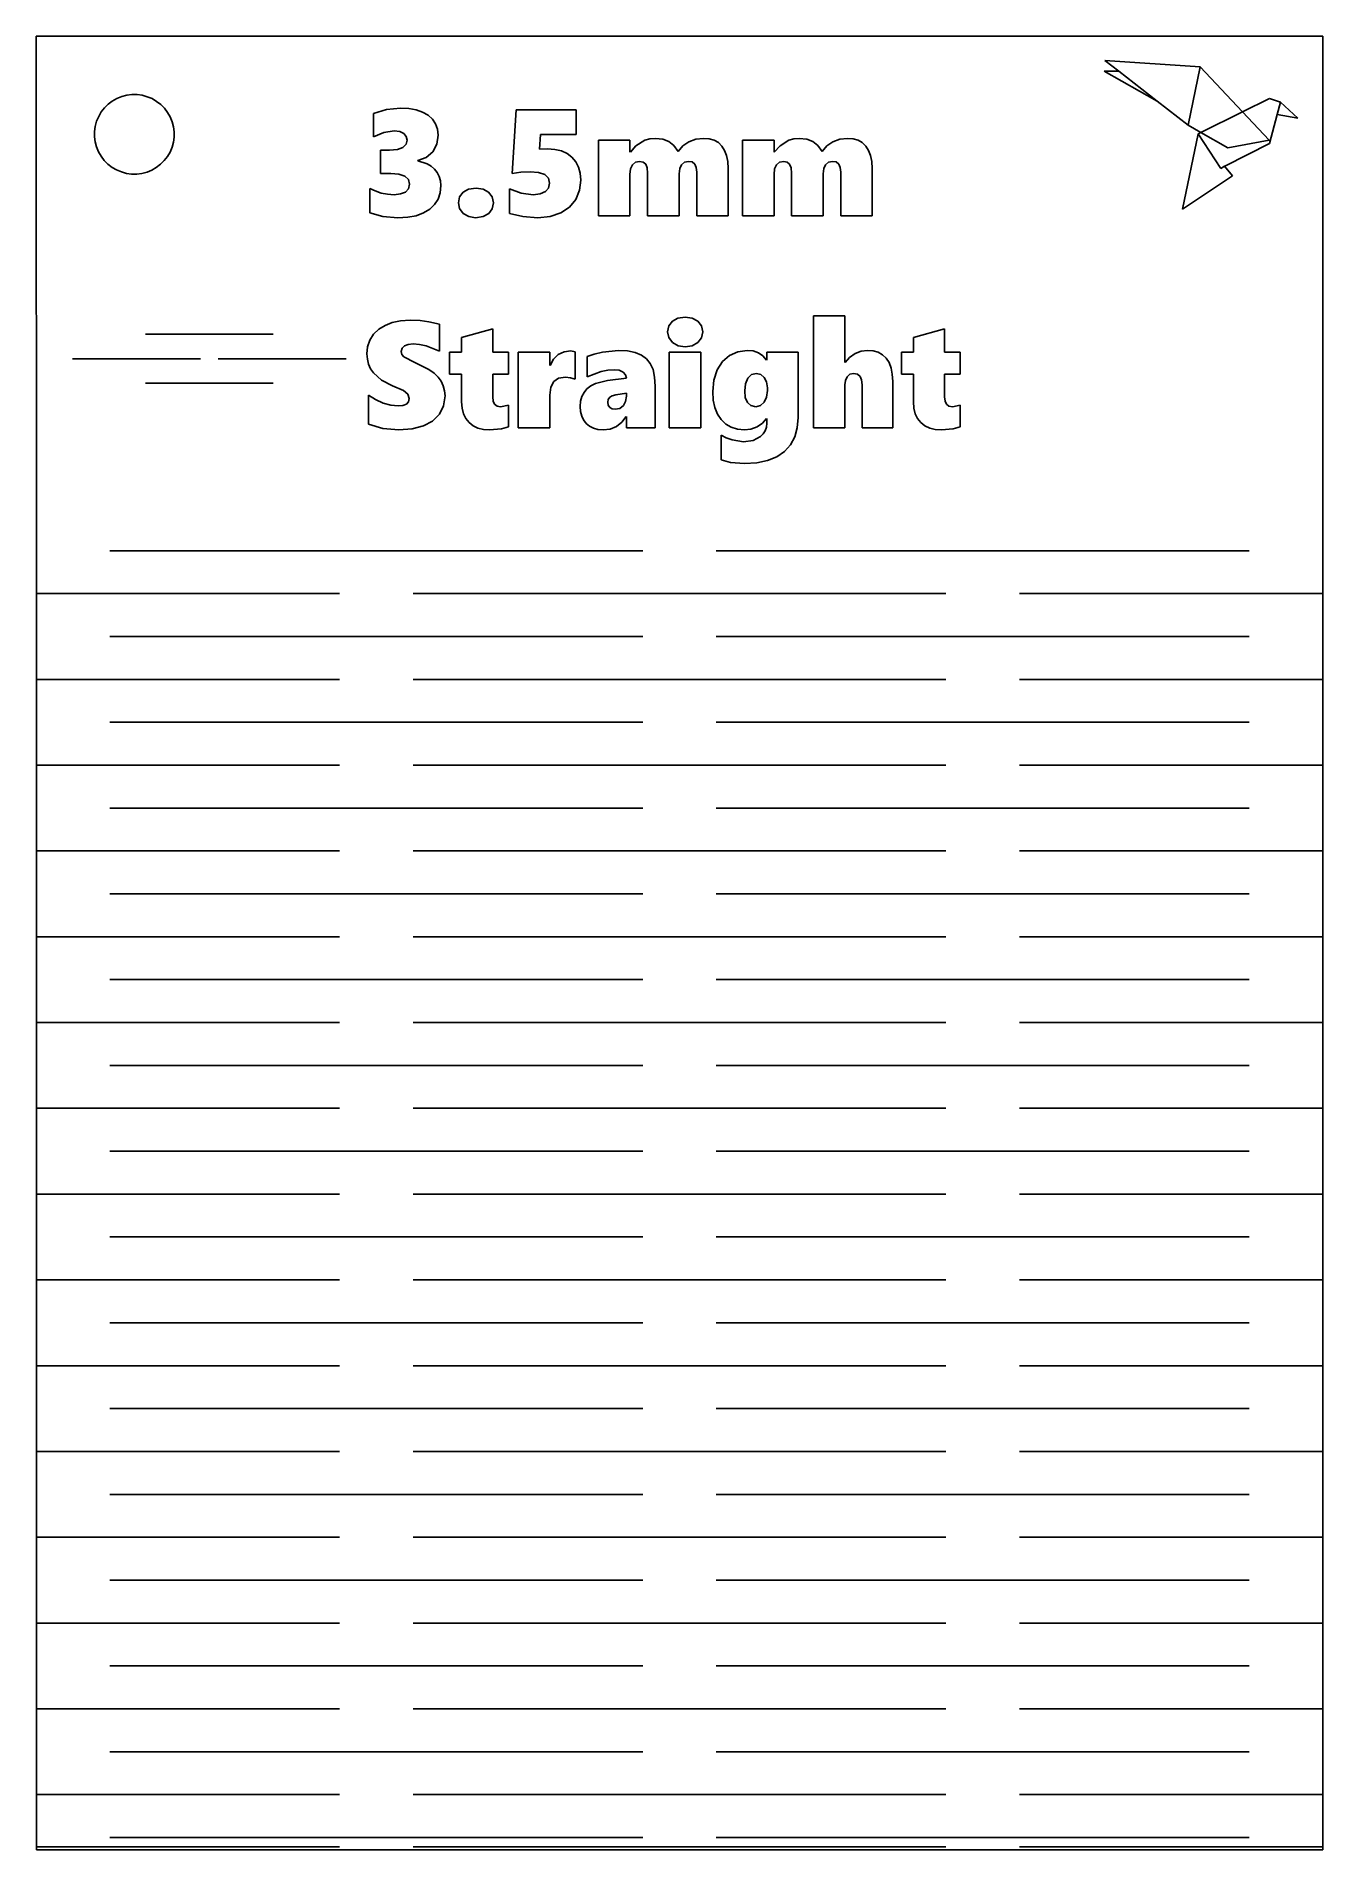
# Model space of a CAD drawing. Extents: x -52 to 52, y -74 to 74.
import ezdxf

# ---------------------------------------------------------------- set-up
doc = ezdxf.new("R2010")
doc.units = 0
doc.header["$MEASUREMENT"] = 0
doc.layers.get('0').update_dxf_attribs({"linetype": 'CONTINUOUS'})

msp = doc.modelspace()

# ---------------------------------------------------------------- linework, layer by layer
for p, q in [((-52.47, 73.99), (52.47, 73.99)), ((-52.47, 73.99), (-52.45, 28.51)), ((52.47, 73.99), (52.47, 28.51)), ((34.64, 71.14), (38.98, 68.7)), ((35.83, 71.14), (34.64, 71.14)), ((42.48, 71.5), (34.7, 72.01)), ((34.7, 72.01), (35.83, 71.14)), ((35.83, 71.14), (38.98, 68.7)), ((42.48, 71.5), (41.51, 66.74)), ((45.93, 67.83), (42.48, 71.5)), ((-46.91, 68.14), (-47.17, 67.81)), ((-46.61, 68.44), (-46.91, 68.14)), ((-46.27, 68.7), (-46.61, 68.44)), ((-45.9, 68.91), (-46.27, 68.7)), ((-45.5, 69.07), (-45.9, 68.91)), ((-45.09, 69.18), (-45.5, 69.07)), ((-44.67, 69.23), (-45.09, 69.18)), ((-44.25, 69.23), (-44.67, 69.23)), ((-43.83, 69.17), (-44.25, 69.23)), ((-43.42, 69.06), (-43.83, 69.17)), ((-43.02, 68.9), (-43.42, 69.06)), ((-42.66, 68.68), (-43.02, 68.9)), ((-42.32, 68.42), (-42.66, 68.68)), ((-42.02, 68.12), (-42.32, 68.42)), ((-41.76, 67.78), (-42.02, 68.12)), ((-23.89, 68.02), (-22.76, 68.13)), ((-22.76, 68.13), (-22.08, 68.1)), ((-22.08, 68.1), (-21.48, 67.99)), ((38.98, 68.7), (41.51, 66.74)), ((48.12, 68.9), (45.93, 67.83)), ((49.03, 68.6), (48.12, 68.9)), ((49.03, 68.6), (48.75, 67.61)), ((50.45, 67.31), (49.03, 68.6)), ((-47.66, 66.64), (-47.72, 66.22)), ((-47.55, 67.05), (-47.66, 66.64)), ((-47.38, 67.44), (-47.55, 67.05)), ((-47.17, 67.81), (-47.38, 67.44)), ((-41.55, 67.41), (-41.76, 67.78)), ((-41.39, 67.02), (-41.55, 67.41)), ((-41.28, 66.61), (-41.39, 67.02)), ((-41.23, 66.19), (-41.28, 66.61)), ((-24.97, 67.7), (-23.89, 68.02)), ((-24.97, 65.77), (-24.97, 67.7)), ((-21.48, 67.99), (-20.96, 67.8)), ((-20.96, 67.8), (-20.51, 67.55)), ((-20.51, 67.55), (-20.15, 67.23)), ((-20.15, 67.23), (-19.9, 66.85)), ((-19.9, 66.85), (-19.75, 66.41)), ((-13.65, 62.79), (-13.32, 67.99)), ((-13.32, 67.99), (-8.43, 67.99)), ((-8.43, 67.99), (-8.43, 65.98)), ((41.51, 66.74), (42.53, 66.15)), ((45.93, 67.83), (42.53, 66.15)), ((48.1, 65.52), (45.93, 67.83)), ((48.14, 65.24), (48.75, 67.61)), ((48.75, 67.61), (50.45, 67.31)), ((-47.72, 66.22), (-47.72, 65.79)), ((-47.72, 65.79), (-47.66, 65.37)), ((-47.66, 65.37), (-47.56, 64.96)), ((-41.4, 64.93), (-41.29, 65.34)), ((-41.29, 65.34), (-41.23, 65.76)), ((-41.23, 65.76), (-41.23, 66.19)), ((-24.13, 66.13), (-24.97, 65.77)), ((-23.29, 66.26), (-24.13, 66.13)), ((-22.82, 66.21), (-23.29, 66.26)), ((-22.49, 66.06), (-22.82, 66.21)), ((-22.57, 64.92), (-22.31, 65.18)), ((-22.29, 65.82), (-22.49, 66.06)), ((-22.31, 65.18), (-22.22, 65.51)), ((-22.22, 65.51), (-22.29, 65.82)), ((-19.8, 65.18), (-20.13, 64.57)), ((-19.7, 65.92), (-19.8, 65.18)), ((-19.75, 66.41), (-19.7, 65.92)), ((-11.33, 65.98), (-11.41, 64.77)), ((-8.43, 65.98), (-11.33, 65.98)), ((-6.61, 59.33), (-6.61, 65.51)), ((-6.61, 65.51), (-4.04, 65.51)), ((-4.04, 65.51), (-4.04, 64.54)), ((-3.55, 65.06), (-2.84, 65.5)), ((-2.84, 65.5), (-2.42, 65.62)), ((-2.42, 65.62), (-1.97, 65.66)), ((-1.97, 65.66), (-1.37, 65.6)), ((-1.37, 65.6), (-0.87, 65.4)), ((-0.87, 65.4), (-0.45, 65.07)), ((0.27, 65.04), (0.76, 65.38)), ((0.76, 65.38), (1.33, 65.59)), ((1.33, 65.59), (1.96, 65.66)), ((1.96, 65.66), (2.42, 65.62)), ((2.42, 65.62), (2.82, 65.51)), ((2.82, 65.51), (3.17, 65.31)), ((3.17, 65.31), (3.45, 65.03)), ((5.14, 59.33), (5.14, 65.51)), ((5.14, 65.51), (7.71, 65.51)), ((7.71, 65.51), (7.71, 64.54)), ((8.2, 65.06), (8.91, 65.5)), ((8.91, 65.5), (9.33, 65.62)), ((9.33, 65.62), (9.77, 65.66)), ((9.77, 65.66), (10.38, 65.6)), ((10.38, 65.6), (10.88, 65.4)), ((10.88, 65.4), (11.29, 65.07)), ((12.01, 65.04), (12.5, 65.38)), ((12.5, 65.38), (13.08, 65.59)), ((13.08, 65.59), (13.71, 65.66)), ((13.71, 65.66), (14.17, 65.62)), ((14.17, 65.62), (14.57, 65.51)), ((14.57, 65.51), (14.91, 65.31)), ((14.91, 65.31), (15.2, 65.03)), ((42.3, 66.04), (41.03, 59.89)), ((42.53, 66.15), (42.3, 66.04)), ((42.3, 66.04), (44.17, 63.2)), ((42.53, 66.15), (44.74, 64.88)), ((44.54, 63.42), (48.14, 65.24)), ((44.74, 64.88), (48.1, 65.52)), ((-47.56, 64.96), (-47.39, 64.56)), ((-47.39, 64.56), (-47.18, 64.2)), ((-47.18, 64.2), (-46.93, 63.86)), ((-46.93, 63.86), (-46.63, 63.56)), ((-42.34, 63.54), (-42.04, 63.84)), ((-42.04, 63.84), (-41.78, 64.17)), ((-41.78, 64.17), (-41.56, 64.54)), ((-41.56, 64.54), (-41.4, 64.93)), ((-24.39, 62.8), (-24.39, 64.7)), ((-24.39, 64.7), (-23.65, 64.7)), ((-23.65, 64.7), (-23.01, 64.75)), ((-23.01, 64.75), (-22.57, 64.92)), ((-20.66, 64.11), (-21.36, 63.85)), ((-21.36, 63.85), (-21.36, 63.82)), ((-21.36, 63.82), (-20.58, 63.59)), ((-20.13, 64.57), (-20.66, 64.11)), ((-11.41, 64.77), (-10.76, 64.81)), ((-10.76, 64.81), (-10.16, 64.76)), ((-10.16, 64.76), (-9.63, 64.64)), ((-9.63, 64.64), (-9.16, 64.42)), ((-9.16, 64.42), (-8.77, 64.12)), ((-8.77, 64.12), (-8.46, 63.75)), ((-8.46, 63.75), (-8.23, 63.31)), ((-4.01, 64.54), (-3.55, 65.06)), ((-3.59, 63.71), (-3.84, 63.51)), ((-3.25, 63.78), (-3.59, 63.71)), ((-2.96, 63.72), (-3.25, 63.78)), ((-2.76, 63.54), (-2.96, 63.72)), ((-0.45, 65.07), (-0.11, 64.58)), ((-0.11, 64.58), (0.27, 65.04)), ((0.41, 63.71), (0.17, 63.51)), ((0.73, 63.78), (0.41, 63.71)), ((1.04, 63.73), (0.73, 63.78)), ((1.25, 63.56), (1.04, 63.73)), ((3.45, 65.03), (3.68, 64.68)), ((3.68, 64.68), (3.84, 64.26)), ((3.84, 64.26), (3.94, 63.76)), ((3.94, 63.76), (3.97, 63.2)), ((7.73, 64.54), (8.2, 65.06)), ((8.16, 63.71), (7.91, 63.51)), ((8.5, 63.78), (8.16, 63.71)), ((8.78, 63.72), (8.5, 63.78)), ((8.98, 63.54), (8.78, 63.72)), ((11.29, 65.07), (11.63, 64.58)), ((11.63, 64.58), (12.01, 65.04)), ((12.15, 63.71), (11.92, 63.51)), ((12.47, 63.78), (12.15, 63.71)), ((12.78, 63.73), (12.47, 63.78)), ((12.99, 63.56), (12.78, 63.73)), ((15.2, 65.03), (15.43, 64.68)), ((15.43, 64.68), (15.59, 64.26)), ((15.59, 64.26), (15.69, 63.76)), ((15.69, 63.76), (15.72, 63.2)), ((-46.63, 63.56), (-46.29, 63.29)), ((-46.29, 63.29), (-45.92, 63.08)), ((-45.92, 63.08), (-45.53, 62.92)), ((-45.53, 62.92), (-45.12, 62.8)), ((-45.12, 62.8), (-44.7, 62.75)), ((-44.7, 62.75), (-44.28, 62.75)), ((-44.28, 62.75), (-43.85, 62.8)), ((-43.85, 62.8), (-43.44, 62.91)), ((-43.44, 62.91), (-43.05, 63.07)), ((-43.05, 63.07), (-42.68, 63.28)), ((-42.68, 63.28), (-42.34, 63.54)), ((-23.55, 62.8), (-24.39, 62.8)), ((-22.91, 62.74), (-23.55, 62.8)), ((-22.42, 62.57), (-22.91, 62.74)), ((-22.12, 62.29), (-22.42, 62.57)), ((-22.02, 61.92), (-22.12, 62.29)), ((-20.58, 63.59), (-20.26, 63.4)), ((-20.26, 63.4), (-19.98, 63.15)), ((-19.98, 63.15), (-19.76, 62.86)), ((-19.76, 62.86), (-19.6, 62.54)), ((-19.6, 62.54), (-19.5, 62.19)), ((-19.5, 62.19), (-19.47, 61.81)), ((-12.94, 62.9), (-13.65, 62.79)), ((-12.18, 62.94), (-12.94, 62.9)), ((-11.49, 62.88), (-12.18, 62.94)), ((-10.99, 62.7), (-11.49, 62.88)), ((-10.7, 62.4), (-10.99, 62.7)), ((-10.6, 61.99), (-10.7, 62.4)), ((-8.23, 63.31), (-8.1, 62.82)), ((-8.05, 62.26), (-8.16, 61.42)), ((-8.1, 62.82), (-8.05, 62.26)), ((-3.99, 63.17), (-4.04, 62.72)), ((-4.04, 62.72), (-4.04, 59.33)), ((-3.84, 63.51), (-3.99, 63.17)), ((-2.64, 63.25), (-2.76, 63.54)), ((-2.6, 62.83), (-2.64, 63.25)), ((-2.6, 59.33), (-2.6, 62.83)), ((0.02, 63.19), (-0.03, 62.77)), ((-0.03, 62.77), (-0.03, 59.33)), ((0.17, 63.51), (0.02, 63.19)), ((1.37, 63.28), (1.25, 63.56)), ((1.41, 62.89), (1.37, 63.28)), ((1.41, 59.33), (1.41, 62.89)), ((3.97, 63.2), (3.97, 59.33)), ((7.76, 63.17), (7.71, 62.72)), ((7.71, 62.72), (7.71, 59.33)), ((7.91, 63.51), (7.76, 63.17)), ((9.11, 63.25), (8.98, 63.54)), ((9.15, 62.83), (9.11, 63.25)), ((9.15, 59.33), (9.15, 62.83)), ((11.77, 63.19), (11.72, 62.77)), ((11.72, 62.77), (11.72, 59.33)), ((11.92, 63.51), (11.77, 63.19)), ((13.11, 63.28), (12.99, 63.56)), ((13.15, 62.89), (13.11, 63.28)), ((13.15, 59.33), (13.15, 62.89)), ((15.72, 63.2), (15.72, 59.33)), ((41.03, 59.89), (45.12, 62.59)), ((44.17, 63.2), (44.47, 63.38)), ((44.47, 63.38), (44.54, 63.42)), ((45.12, 62.59), (44.47, 63.38)), ((-25.27, 59.57), (-25.27, 61.58)), ((-25.27, 61.58), (-24.83, 61.37)), ((-24.83, 61.37), (-24.34, 61.2)), ((-24.34, 61.2), (-23.82, 61.1)), ((-23.82, 61.1), (-23.29, 61.06)), ((-23.29, 61.06), (-22.75, 61.12)), ((-22.75, 61.12), (-22.35, 61.28)), ((-22.35, 61.28), (-22.1, 61.55)), ((-22.1, 61.55), (-22.02, 61.92)), ((-19.7, 60.7), (-19.98, 60.25)), ((-19.53, 61.22), (-19.7, 60.7)), ((-19.47, 61.81), (-19.53, 61.22)), ((-18.04, 60.41), (-17.94, 60.89)), ((-17.94, 60.89), (-17.65, 61.27)), ((-17.65, 61.27), (-17.2, 61.51)), ((-17.2, 61.51), (-16.6, 61.6)), ((-16.6, 61.6), (-16.03, 61.51)), ((-16.03, 61.51), (-15.57, 61.27)), ((-15.57, 61.27), (-15.27, 60.89)), ((-15.27, 60.89), (-15.17, 60.41)), ((-13.86, 59.54), (-13.86, 61.55)), ((-13.86, 61.55), (-12.93, 61.18)), ((-12.93, 61.18), (-11.94, 61.06)), ((-11.94, 61.06), (-11.36, 61.12)), ((-11.36, 61.12), (-10.94, 61.31)), ((-10.94, 61.31), (-10.68, 61.6)), ((-10.68, 61.6), (-10.6, 61.99)), ((-8.16, 61.42), (-8.47, 60.67)), ((-24.21, 59.29), (-25.27, 59.57)), ((-22.97, 59.18), (-24.21, 59.29)), ((-22.17, 59.22), (-22.97, 59.18)), ((-21.48, 59.35), (-22.17, 59.22)), ((-20.88, 59.57), (-21.48, 59.35)), ((-20.38, 59.87), (-20.88, 59.57)), ((-19.98, 60.25), (-20.38, 59.87)), ((-17.94, 59.93), (-18.04, 60.41)), ((-17.65, 59.53), (-17.94, 59.93)), ((-17.19, 59.27), (-17.65, 59.53)), ((-16.63, 59.18), (-17.19, 59.27)), ((-16.02, 59.27), (-16.63, 59.18)), ((-15.56, 59.52), (-16.02, 59.27)), ((-15.27, 59.91), (-15.56, 59.52)), ((-15.17, 60.41), (-15.27, 59.91)), ((-12.79, 59.28), (-13.86, 59.54)), ((-11.55, 59.18), (-12.79, 59.28)), ((-10.54, 59.28), (-11.55, 59.18)), ((-9.68, 59.57), (-10.54, 59.28)), ((-8.98, 60.04), (-9.68, 59.57)), ((-8.47, 60.67), (-8.98, 60.04)), ((-4.04, 59.33), (-6.61, 59.33)), ((-0.03, 59.33), (-2.6, 59.33)), ((3.97, 59.33), (1.41, 59.33)), ((7.71, 59.33), (5.14, 59.33)), ((11.72, 59.33), (9.15, 59.33)), ((15.72, 59.33), (13.15, 59.33)), ((-24.54, 50.08), (-24.02, 50.4)), ((-24.02, 50.4), (-23.43, 50.64)), ((-23.43, 50.64), (-22.75, 50.78)), ((-22.75, 50.78), (-21.98, 50.83)), ((-21.98, 50.83), (-21.15, 50.79)), ((-21.15, 50.79), (-20.46, 50.7)), ((-20.46, 50.7), (-19.59, 50.49)), ((-19.59, 50.49), (-19.59, 48.29)), ((-0.97, 49.87), (-0.87, 50.35)), ((-0.87, 50.35), (-0.58, 50.73)), ((-0.58, 50.73), (-0.13, 50.98)), ((-0.13, 50.98), (0.46, 51.06)), ((0.46, 51.06), (1.04, 50.98)), ((1.04, 50.98), (1.5, 50.73)), ((1.5, 50.73), (1.8, 50.35)), ((1.8, 50.35), (1.9, 49.87)), ((10.92, 42.03), (10.92, 51.18)), ((10.92, 51.18), (13.49, 51.18)), ((13.49, 51.18), (13.49, 47.37)), ((-43.57, 49.67), (-33.14, 49.67)), ((-25.44, 48.66), (-25.26, 49.2)), ((-25.26, 49.2), (-24.96, 49.67)), ((-24.96, 49.67), (-24.54, 50.08)), ((-22.13, 48.85), (-22.44, 48.73)), ((-21.74, 48.89), (-22.13, 48.85)), ((-21.21, 48.85), (-21.74, 48.89)), ((-20.67, 48.74), (-21.21, 48.85)), ((-17.78, 49.42), (-15.24, 50.12)), ((-17.78, 48.21), (-17.78, 49.42)), ((-15.24, 50.12), (-15.24, 48.21)), ((-0.87, 49.4), (-0.97, 49.87)), ((-0.57, 49), (-0.87, 49.4)), ((-0.11, 48.74), (-0.57, 49)), ((1.5, 48.99), (1.04, 48.74)), ((1.8, 49.38), (1.5, 48.99)), ((1.9, 49.87), (1.8, 49.38)), ((19.08, 49.42), (21.62, 50.12)), ((19.08, 48.21), (19.08, 49.42)), ((21.62, 50.12), (21.62, 48.21)), ((-49.51, 47.67), (-39.07, 47.67)), ((-37.63, 47.67), (-27.2, 47.67)), ((-25.5, 48.07), (-25.44, 48.66)), ((-25.46, 47.64), (-25.5, 48.07)), ((-25.37, 47.23), (-25.46, 47.64)), ((-22.63, 48.53), (-22.7, 48.28)), ((-22.7, 48.28), (-22.65, 48.03)), ((-22.65, 48.03), (-22.49, 47.83)), ((-22.44, 48.73), (-22.63, 48.53)), ((-22.49, 47.83), (-21.59, 47.37)), ((-21.59, 47.37), (-20.44, 46.8)), ((-19.59, 48.29), (-20.67, 48.74)), ((-18.75, 46.43), (-18.75, 48.21)), ((-18.75, 48.21), (-17.78, 48.21)), ((-15.24, 48.21), (-13.95, 48.21)), ((-13.95, 48.21), (-13.95, 46.43)), ((-13.15, 42.03), (-13.15, 48.21)), ((-13.15, 48.21), (-10.58, 48.21)), ((-10.58, 48.21), (-10.58, 47.12)), ((-10.56, 47.12), (-10.27, 47.64)), ((-10.27, 47.64), (-9.89, 48.01)), ((-9.89, 48.01), (-9.42, 48.24)), ((-9.42, 48.24), (-8.87, 48.32)), ((-8.87, 48.32), (-8.5, 48.24)), ((-8.5, 48.24), (-8.5, 46)), ((-7.53, 47.86), (-6.96, 48.06)), ((-7.53, 46.19), (-7.53, 47.86)), ((-6.96, 48.06), (-6.27, 48.22)), ((-6.27, 48.22), (-4.98, 48.36)), ((-4.98, 48.36), (-4.25, 48.32)), ((-4.25, 48.32), (-3.62, 48.19)), ((-3.62, 48.19), (-3.1, 47.98)), ((-3.1, 47.98), (-2.69, 47.68)), ((-2.69, 47.68), (-2.38, 47.29)), ((-0.83, 42.03), (-0.83, 48.21)), ((-0.83, 48.21), (1.75, 48.21)), ((0.46, 48.65), (-0.11, 48.74)), ((1.04, 48.74), (0.46, 48.65)), ((1.75, 48.21), (1.75, 42.03)), ((3.07, 46.76), (3.51, 47.44)), ((3.51, 47.44), (4.08, 47.94)), ((4.08, 47.94), (4.76, 48.25)), ((4.76, 48.25), (5.51, 48.36)), ((5.51, 48.36), (6.01, 48.31)), ((6.01, 48.31), (6.44, 48.16)), ((6.44, 48.16), (6.8, 47.91)), ((6.8, 47.91), (7.1, 47.57)), ((7.12, 47.57), (7.12, 48.21)), ((7.12, 48.21), (9.68, 48.21)), ((9.68, 48.21), (9.68, 42.89)), ((13.52, 47.37), (13.88, 47.79)), ((13.88, 47.79), (14.32, 48.1)), ((14.32, 48.1), (14.81, 48.29)), ((14.81, 48.29), (15.34, 48.36)), ((15.34, 48.36), (15.81, 48.32)), ((15.81, 48.32), (16.22, 48.2)), ((16.22, 48.2), (16.57, 48)), ((16.57, 48), (16.87, 47.72)), ((16.87, 47.72), (17.1, 47.36)), ((17.1, 47.36), (17.26, 46.92)), ((18.11, 46.43), (18.11, 48.21)), ((18.11, 48.21), (19.08, 48.21)), ((21.62, 48.21), (22.9, 48.21)), ((22.9, 48.21), (22.9, 46.43)), ((-25.2, 46.86), (-25.37, 47.23)), ((-24.97, 46.52), (-25.2, 46.86)), ((-24.32, 45.94), (-24.97, 46.52)), ((-23.41, 45.47), (-24.32, 45.94)), ((-20.44, 46.8), (-20.01, 46.5)), ((-20.01, 46.5), (-19.69, 46.18)), ((-19.69, 46.18), (-19.44, 45.84)), ((-17.78, 46.43), (-18.75, 46.43)), ((-17.78, 44.15), (-17.78, 46.43)), ((-13.95, 46.43), (-15.24, 46.43)), ((-15.24, 46.43), (-15.24, 44.57)), ((-9.86, 46.09), (-10.26, 45.81)), ((-9.31, 46.18), (-9.86, 46.09)), ((-8.9, 46.12), (-9.31, 46.18)), ((-8.5, 46), (-8.9, 46.12)), ((-6.4, 46.63), (-7.53, 46.19)), ((-6.85, 45.65), (-5.87, 45.9)), ((-5.86, 46.75), (-6.4, 46.63)), ((-5.87, 45.9), (-4.33, 46.09)), ((-5.34, 46.78), (-5.86, 46.75)), ((-4.92, 46.73), (-5.34, 46.78)), ((-4.6, 46.59), (-4.92, 46.73)), ((-4.4, 46.37), (-4.6, 46.59)), ((-4.33, 46.09), (-4.4, 46.37)), ((-2.38, 47.29), (-2.16, 46.79)), ((-2.16, 46.79), (-2.03, 46.17)), ((-2.03, 46.17), (-1.98, 45.44)), ((2.71, 45), (2.8, 45.94)), ((2.8, 45.94), (3.07, 46.76)), ((5.58, 46.09), (5.38, 45.64)), ((5.88, 46.38), (5.58, 46.09)), ((6.27, 46.47), (5.88, 46.38)), ((6.64, 46.39), (6.27, 46.47)), ((6.92, 46.15), (6.64, 46.39)), ((7.1, 45.78), (6.92, 46.15)), ((13.54, 45.91), (13.49, 45.54)), ((13.67, 46.21), (13.54, 45.91)), ((13.89, 46.41), (13.67, 46.21)), ((14.2, 46.47), (13.89, 46.41)), ((14.51, 46.42), (14.2, 46.47)), ((14.73, 46.24), (14.51, 46.42)), ((14.86, 45.96), (14.73, 46.24)), ((14.9, 45.55), (14.86, 45.96)), ((17.26, 46.92), (17.36, 46.41)), ((17.36, 46.41), (17.39, 45.82)), ((19.08, 46.43), (18.11, 46.43)), ((19.08, 44.15), (19.08, 46.43)), ((22.9, 46.43), (21.62, 46.43)), ((21.62, 46.43), (21.62, 44.57)), ((-43.57, 45.67), (-33.14, 45.67)), ((-25.38, 42.33), (-25.38, 44.71)), ((-25.38, 44.71), (-24.8, 44.35)), ((-22.52, 45.09), (-23.41, 45.47)), ((-22.17, 44.79), (-22.52, 45.09)), ((-22.05, 44.42), (-22.17, 44.79)), ((-22.11, 44.16), (-22.05, 44.42)), ((-19.44, 45.84), (-19.27, 45.47)), ((-19.27, 45.47), (-19.16, 45.07)), ((-19.13, 44.65), (-19.24, 43.84)), ((-19.16, 45.07), (-19.13, 44.65)), ((-15.24, 44.57), (-15.2, 44.22)), ((-10.5, 45.35), (-10.58, 44.71)), ((-10.58, 44.71), (-10.58, 42.03)), ((-10.26, 45.81), (-10.5, 45.35)), ((-8.07, 44.21), (-7.97, 44.6)), ((-7.97, 44.6), (-7.79, 44.93)), ((-7.79, 44.93), (-7.55, 45.22)), ((-7.55, 45.22), (-7.23, 45.46)), ((-7.23, 45.46), (-6.85, 45.65)), ((-5.69, 44.53), (-5.81, 44.35)), ((-5.49, 44.66), (-5.69, 44.53)), ((-5.2, 44.74), (-5.49, 44.66)), ((-4.33, 44.86), (-5.2, 44.74)), ((-4.4, 44.19), (-4.33, 44.62)), ((-4.33, 44.62), (-4.33, 44.86)), ((-1.98, 45.44), (-1.98, 42.03)), ((2.75, 44.3), (2.71, 45)), ((5.38, 45.64), (5.32, 45.06)), ((5.32, 45.06), (5.37, 44.52)), ((5.37, 44.52), (5.54, 44.11)), ((6.92, 44.12), (7.1, 44.54)), ((7.17, 45.29), (7.1, 45.78)), ((7.1, 44.54), (7.17, 45.08)), ((7.17, 45.08), (7.17, 45.29)), ((13.49, 45.54), (13.49, 42.03)), ((14.9, 42.03), (14.9, 45.55)), ((17.39, 45.82), (17.39, 42.03)), ((21.62, 44.57), (21.66, 44.22)), ((-24.8, 44.35), (-24.17, 44.06)), ((-24.17, 44.06), (-23.54, 43.88)), ((-23.54, 43.88), (-22.95, 43.82)), ((-22.95, 43.82), (-22.57, 43.86)), ((-22.57, 43.86), (-22.28, 43.97)), ((-22.28, 43.97), (-22.11, 44.16)), ((-19.59, 43.14), (-20.14, 42.58)), ((-19.24, 43.84), (-19.59, 43.14)), ((-17.74, 43.64), (-17.78, 44.15)), ((-17.62, 43.18), (-17.74, 43.64)), ((-17.43, 42.79), (-17.62, 43.18)), ((-15.2, 44.22), (-15.08, 43.96)), ((-15.08, 43.96), (-14.88, 43.81)), ((-14.88, 43.81), (-14.59, 43.76)), ((-14.59, 43.76), (-13.95, 43.89)), ((-13.95, 43.89), (-13.95, 42.11)), ((-8.11, 43.78), (-8.07, 44.21)), ((-8.07, 43.37), (-8.11, 43.78)), ((-7.98, 43), (-8.07, 43.37)), ((-7.83, 42.68), (-7.98, 43)), ((-5.81, 44.35), (-5.85, 44.13)), ((-5.85, 44.13), (-5.81, 43.9)), ((-5.81, 43.9), (-5.69, 43.71)), ((-5.69, 43.71), (-5.5, 43.59)), ((-5.5, 43.59), (-5.24, 43.55)), ((-5.24, 43.55), (-4.87, 43.62)), ((-4.87, 43.62), (-4.58, 43.85)), ((-4.36, 42.97), (-4.71, 42.49)), ((-4.58, 43.85), (-4.4, 44.19)), ((-4.33, 42.03), (-4.33, 42.97)), ((2.88, 43.69), (2.75, 44.3)), ((3.1, 43.16), (2.88, 43.69)), ((3.41, 42.71), (3.1, 43.16)), ((5.54, 44.11), (5.82, 43.85)), ((5.82, 43.85), (6.22, 43.76)), ((6.22, 43.76), (6.62, 43.85)), ((6.62, 43.85), (6.92, 44.12)), ((19.12, 43.64), (19.08, 44.15)), ((19.23, 43.18), (19.12, 43.64)), ((19.42, 42.79), (19.23, 43.18)), ((21.66, 44.22), (21.78, 43.96)), ((21.78, 43.96), (21.98, 43.81)), ((21.98, 43.81), (22.26, 43.76)), ((22.26, 43.76), (22.9, 43.89)), ((22.9, 43.89), (22.9, 42.11)), ((-24.19, 41.99), (-25.38, 42.33)), ((-22.89, 41.88), (-24.19, 41.99)), ((-21.8, 41.95), (-22.89, 41.88)), ((-20.88, 42.19), (-21.8, 41.95)), ((-20.14, 42.58), (-20.88, 42.19)), ((-17.17, 42.47), (-17.43, 42.79)), ((-16.84, 42.21), (-17.17, 42.47)), ((-16.45, 42.02), (-16.84, 42.21)), ((-16, 41.91), (-16.45, 42.02)), ((-15.49, 41.88), (-16, 41.91)), ((-14.53, 41.95), (-15.49, 41.88)), ((-13.95, 42.11), (-14.53, 41.95)), ((-10.58, 42.03), (-13.15, 42.03)), ((-7.61, 42.39), (-7.83, 42.68)), ((-7.34, 42.17), (-7.61, 42.39)), ((-7.02, 42), (-7.34, 42.17)), ((-6.65, 41.91), (-7.02, 42)), ((-6.24, 41.88), (-6.65, 41.91)), ((-5.65, 41.94), (-6.24, 41.88)), ((-5.14, 42.15), (-5.65, 41.94)), ((-4.71, 42.49), (-5.14, 42.15)), ((-1.98, 42.03), (-4.33, 42.03)), ((1.75, 42.03), (-0.83, 42.03)), ((3.39, 39.42), (3.39, 41.43)), ((3.39, 41.43), (3.81, 41.22)), ((3.78, 42.34), (3.41, 42.71)), ((4.22, 42.08), (3.78, 42.34)), ((4.73, 41.93), (4.22, 42.08)), ((5.29, 41.88), (4.73, 41.93)), ((5.83, 41.94), (5.29, 41.88)), ((6.34, 42.13), (5.83, 41.94)), ((6.77, 42.42), (6.34, 42.13)), ((6.6, 41.32), (6.83, 41.54)), ((7.1, 42.8), (6.77, 42.42)), ((6.83, 41.54), (6.99, 41.8)), ((6.99, 41.8), (7.09, 42.1)), ((7.09, 42.1), (7.12, 42.42)), ((7.12, 42.42), (7.12, 42.8)), ((9.61, 42.05), (9.4, 41.31)), ((9.68, 42.89), (9.61, 42.05)), ((13.49, 42.03), (10.92, 42.03)), ((17.39, 42.03), (14.9, 42.03)), ((19.69, 42.47), (19.42, 42.79)), ((20.02, 42.21), (19.69, 42.47)), ((20.41, 42.02), (20.02, 42.21)), ((20.86, 41.91), (20.41, 42.02)), ((21.37, 41.88), (20.86, 41.91)), ((22.33, 41.95), (21.37, 41.88)), ((22.9, 42.11), (22.33, 41.95)), ((3.81, 41.22), (4.3, 41.05)), ((4.3, 41.05), (5.22, 40.9)), ((5.22, 40.9), (6, 41.01)), ((6, 41.01), (6.6, 41.32)), ((8.56, 40.12), (7.94, 39.68)), ((9.05, 40.66), (8.56, 40.12)), ((9.4, 41.31), (9.05, 40.66)), ((4.17, 39.21), (3.39, 39.42)), ((5.29, 39.12), (4.17, 39.21)), ((6.3, 39.18), (5.29, 39.12)), ((7.19, 39.37), (6.3, 39.18)), ((7.94, 39.68), (7.19, 39.37)), ((-46.47, 32.01), (-3, 32.01)), ((3, 32.01), (46.47, 32.01)), ((-52.45, 28.51), (-27.74, 28.51)), ((-52.45, 28.51), (-52.45, 21.51)), ((-21.74, 28.51), (21.74, 28.51)), ((27.74, 28.51), (52.47, 28.51)), ((52.47, 28.51), (52.47, 21.51)), ((-46.47, 25.01), (-3, 25.01)), ((3, 25.01), (46.47, 25.01)), ((-52.45, 21.51), (-27.74, 21.51)), ((-52.45, 21.51), (-52.45, 14.51)), ((-21.74, 21.51), (21.74, 21.51)), ((27.74, 21.51), (52.47, 21.51)), ((52.47, 21.51), (52.47, 14.51)), ((-46.47, 18.01), (-3, 18.01)), ((3, 18.01), (46.47, 18.01)), ((-52.45, 14.51), (-27.74, 14.51)), ((-52.45, 14.51), (-52.45, 7.51)), ((-21.74, 14.51), (21.74, 14.51)), ((27.74, 14.51), (52.47, 14.51)), ((52.47, 14.51), (52.47, 7.51)), ((-46.47, 11.01), (-3, 11.01)), ((3, 11.01), (46.47, 11.01)), ((-52.45, 7.51), (-27.74, 7.51)), ((-52.45, 7.51), (-52.45, 0.51)), ((-21.74, 7.51), (21.74, 7.51)), ((27.74, 7.51), (52.47, 7.51)), ((52.47, 7.51), (52.47, 0.51)), ((-46.47, 4.01), (-3, 4.01)), ((3, 4.01), (46.47, 4.01)), ((-52.45, 0.51), (-27.74, 0.51)), ((-52.45, 0.51), (-52.45, -6.49)), ((-21.74, 0.51), (21.74, 0.51)), ((27.74, 0.51), (52.47, 0.51)), ((52.47, 0.51), (52.47, -6.49)), ((-46.47, -2.99), (-3, -2.99)), ((3, -2.99), (46.47, -2.99)), ((-52.45, -6.49), (-27.74, -6.49)), ((-52.45, -6.49), (-52.45, -13.49)), ((-21.74, -6.49), (21.74, -6.49)), ((27.74, -6.49), (52.47, -6.49)), ((52.47, -6.49), (52.47, -13.49)), ((-46.47, -9.99), (-3, -9.99)), ((3, -9.99), (46.47, -9.99)), ((-52.45, -13.49), (-27.74, -13.49)), ((-52.45, -13.49), (-52.45, -20.49)), ((-21.74, -13.49), (21.74, -13.49)), ((27.74, -13.49), (52.47, -13.49)), ((52.47, -13.49), (52.47, -20.49)), ((-46.47, -16.99), (-3, -16.99)), ((3, -16.99), (46.47, -16.99)), ((-52.45, -20.49), (-27.74, -20.49)), ((-52.45, -20.49), (-52.45, -27.49)), ((-21.74, -20.49), (21.74, -20.49)), ((27.74, -20.49), (52.47, -20.49)), ((52.47, -20.49), (52.47, -27.49)), ((-46.47, -23.99), (-3, -23.99)), ((3, -23.99), (46.47, -23.99)), ((-52.45, -27.49), (-27.74, -27.49)), ((-52.45, -27.49), (-52.45, -34.49)), ((-21.74, -27.49), (21.74, -27.49)), ((27.74, -27.49), (52.47, -27.49)), ((52.47, -27.49), (52.47, -34.49)), ((-46.47, -30.99), (-3, -30.99)), ((3, -30.99), (46.47, -30.99)), ((-52.45, -34.49), (-27.74, -34.49)), ((-52.45, -34.49), (-52.45, -41.49)), ((-21.74, -34.49), (21.74, -34.49)), ((27.74, -34.49), (52.47, -34.49)), ((52.47, -34.49), (52.47, -41.49)), ((-46.47, -37.99), (-3, -37.99)), ((3, -37.99), (46.47, -37.99)), ((-52.45, -41.49), (-27.74, -41.49)), ((-52.45, -41.49), (-52.45, -48.49)), ((-21.74, -41.49), (21.74, -41.49)), ((27.74, -41.49), (52.47, -41.49)), ((52.47, -41.49), (52.47, -48.49)), ((-46.47, -44.99), (-3, -44.99)), ((3, -44.99), (46.47, -44.99)), ((-52.45, -48.49), (-27.74, -48.49)), ((-52.45, -48.49), (-52.45, -55.49)), ((-21.74, -48.49), (21.74, -48.49)), ((27.74, -48.49), (52.47, -48.49)), ((52.47, -48.49), (52.47, -55.49)), ((-46.47, -51.99), (-3, -51.99)), ((3, -51.99), (46.47, -51.99)), ((-52.45, -55.49), (-27.74, -55.49)), ((-52.45, -55.49), (-52.45, -62.49)), ((-21.74, -55.49), (21.74, -55.49)), ((27.74, -55.49), (52.47, -55.49)), ((52.47, -55.49), (52.47, -62.49)), ((-46.47, -58.99), (-3, -58.99)), ((3, -58.99), (46.47, -58.99)), ((-52.45, -62.49), (-27.74, -62.49)), ((-52.45, -62.49), (-52.45, -69.49)), ((-21.74, -62.49), (21.74, -62.49)), ((27.74, -62.49), (52.47, -62.49)), ((52.47, -62.49), (52.47, -69.49)), ((-46.47, -65.99), (-3, -65.99)), ((3, -65.99), (46.47, -65.99)), ((-52.45, -69.49), (-27.74, -69.49)), ((-52.45, -69.49), (-52.45, -73.74)), ((-21.74, -69.49), (21.74, -69.49)), ((27.74, -69.49), (52.47, -69.49)), ((52.47, -69.49), (52.47, -73.74)), ((-52.45, -73.74), (-27.74, -73.74)), ((-52.45, -73.74), (-52.45, -73.99)), ((-52.45, -73.99), (-27.74, -73.99)), ((-46.47, -72.99), (-3, -72.99)), ((-27.74, -73.99), (-21.74, -73.99)), ((-21.74, -73.74), (21.74, -73.74)), ((-21.74, -73.99), (21.74, -73.99)), ((3, -72.99), (46.47, -72.99)), ((21.74, -73.99), (27.74, -73.99)), ((27.74, -73.74), (52.47, -73.74)), ((27.74, -73.99), (52.47, -73.99)), ((52.47, -73.74), (52.47, -73.99))]:
    msp.add_line(p, q)

doc.saveas('drawing.dxf')
